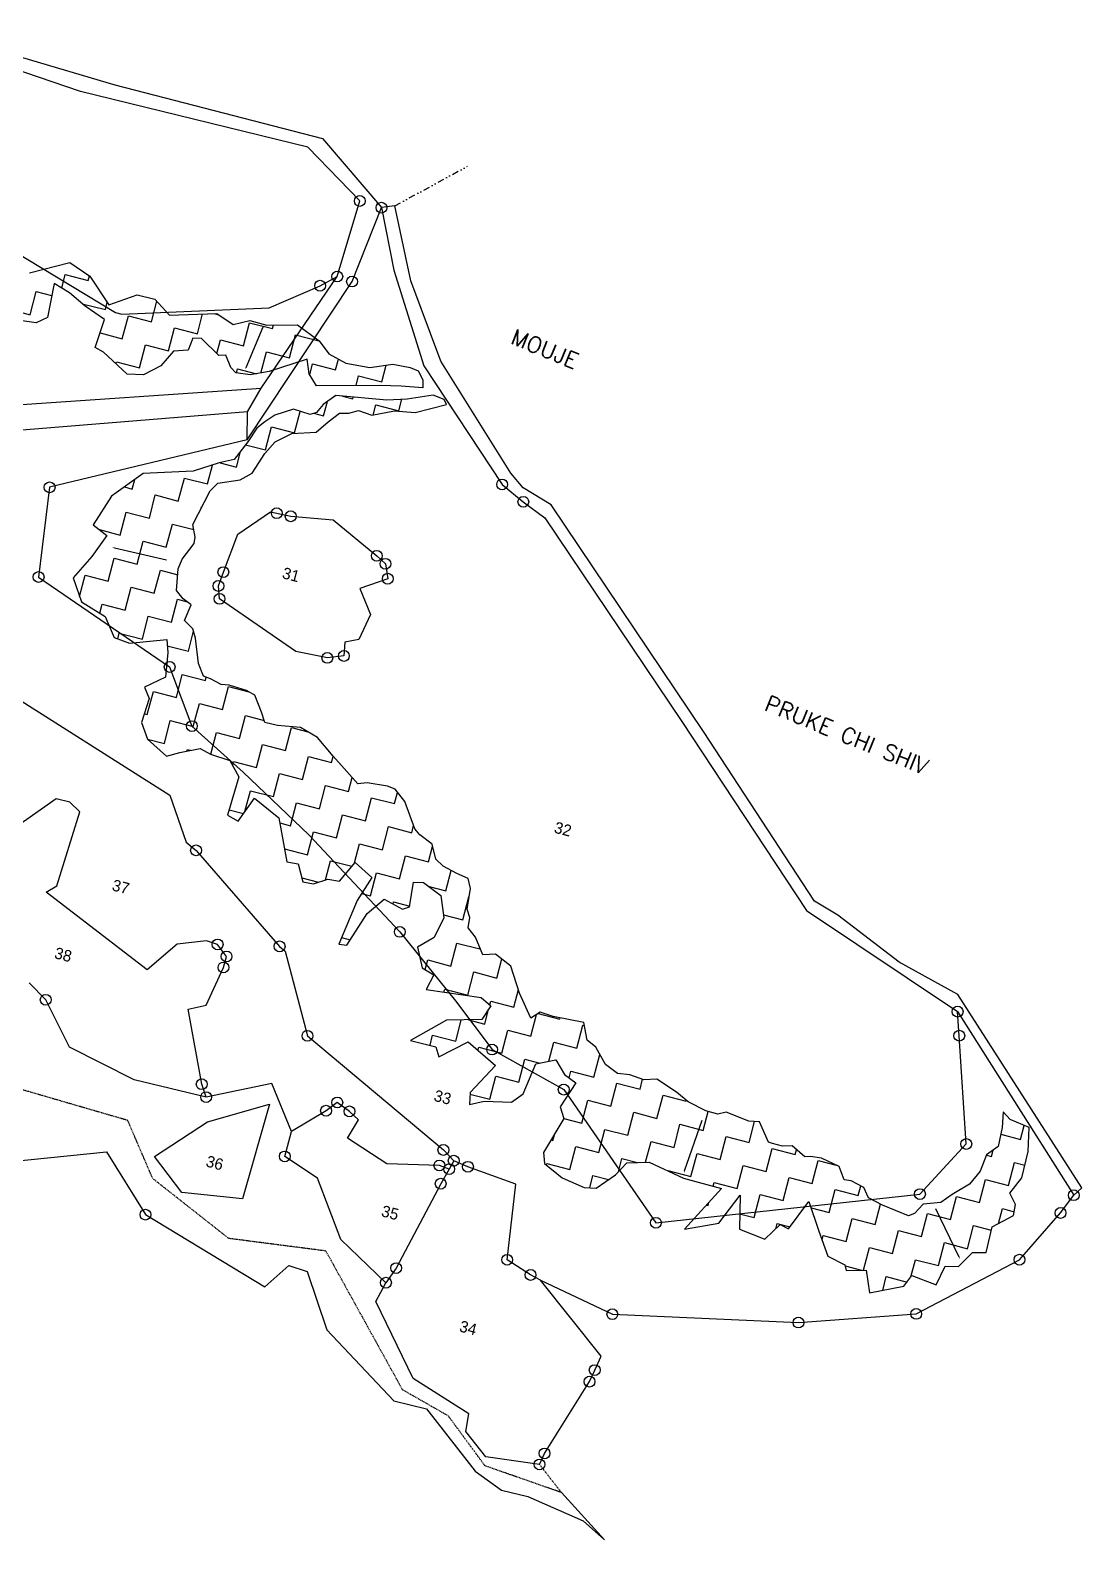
# Model space of a CAD drawing. Header units: metres. Extents: x 338426 to 341930, y 1767502 to 1770330.
# Drawn here: x 341117 to 341930, y 1768153 to 1769320 of the extents above; entities that cross this region are included whole.
import ezdxf

# ---------------------------------------------------------------- set-up
doc = ezdxf.new("R2010")
doc.units = ezdxf.units.M
doc.linetypes.add('DASHDOT', pattern=[1, 0.5, -0.25, 0, -0.25])
doc.linetypes.add('DIVIDE', pattern=[1.25, 0.5, -0.25, 0, -0.25, 0, -0.25])
for name, color, linetype in [('OFF', 1, 'Continuous'), ('POLY_HATCH', 12, 'Continuous'), ('POLY_PARCEL', 6, 'Continuous'), ('POLY_ROAD', 30, 'Continuous'), ('POLY_WATER', 4, 'Continuous'), ('SYM_ARROW', 1, 'Continuous'), ('TEXT_MAPOUT', 7, 'Continuous'), ('TEXT_PARCEL', 7, 'Continuous'), ('V_BOUND_LINE', 7, 'Continuous'), ('V_BOUND_STREAM_LINE', 7, 'DASHDOT'), ('V_DIVIDE_LINE', 7, 'DIVIDE')]:
    doc.layers.add(name, color=color, linetype=linetype)
doc.styles.get("Standard").update_dxf_attribs({"font": 'simplex.shx'})
doc.styles.add('TEXT_MAP', font='')
doc.styles.get('TEXT_MAP').set_extended_font_data('Kruti Dev 050')

msp = doc.modelspace()

# ---------------------------------------------------------------- linework, layer by layer
for centre in [(341371.5, 1769187.6), (341388.2, 1769182.4), (341354.1, 1769129.2), (341340.8, 1769122.1), (341365.5, 1769125.3), (341131.7, 1768966.3), (341481.5, 1768968.5), (341497.9, 1768955.1), (341307.3, 1768946.3), (341318.1, 1768943.9), (341384.6, 1768913.4), (341391.3, 1768907.2), (341123.2, 1768897), (341266, 1768900.8), (341393.1, 1768895.7), (341262.2, 1768890.1), (341263.1, 1768880.1), (341224.5, 1768827.5), (341346.4, 1768834.5), (341359.2, 1768836), (341241.7, 1768781.8), (341244.9, 1768685.8), (341402.4, 1768622.8), (341261.6, 1768613.1), (341268.5, 1768603.8), (341309.5, 1768611.6), (341266.1, 1768595.3), (341128.7, 1768570.3), (341833.6, 1768561.2), (341331, 1768542.5), (341834.9, 1768542.6), (341473.8, 1768531.9), (341249.3, 1768505.1), (341529.1, 1768500.9), (341252.7, 1768495.1), (341354.1, 1768491), (341345.4, 1768484.6), (341363.5, 1768484.1), (341436.1, 1768454.3), (341840.3, 1768458.9), (341313.5, 1768449.3), (341433, 1768442.3), (341444.1, 1768446), (341455.1, 1768441.3), (341440.6, 1768439.5), (341434, 1768428.2), (341804.5, 1768420.2), (341923.4, 1768419.3), (341913.2, 1768405.6), (341205.8, 1768404.3), (341600.4, 1768398), (341399.6, 1768363), (341485.4, 1768369.4), (341881.4, 1768369.5), (341391.7, 1768351.7), (341503.5, 1768357.7), (341566.7, 1768327.4), (341801.6, 1768327.6), (341710.6, 1768320.9), (341553.1, 1768284.2), (341549.1, 1768275.3), (341514.3, 1768219.8), (341510.4, 1768211.3)]:
    msp.add_circle(centre, 4.18)
at = {"layer": 'OFF'}
for p, q in [((341398.6, 1769183.8), (341388.2, 1769182.4)), ((341284.4, 1769002.9), (341284.7, 1769024.6)), ((341923.4, 1768419.3), (341929.6, 1768425.1)), ((341527.3, 1768189.6), (341560.6, 1768153.1))]:
    msp.add_line(p, q, dxfattribs=at)
at = {"layer": 'POLY_HATCH'}
for p, q in [((341116.1, 1769132.1), (341147.3, 1769140.1)), ((341147.3, 1769140.1), (341162.8, 1769129.5)), ((341135.1, 1769123.9), (341130, 1769097.5)), ((341147.2, 1769116.6), (341135.1, 1769123.9)), ((341162.8, 1769129.5), (341177.5, 1769107.4)), ((341159.1, 1769106.3), (341147.2, 1769116.6)), ((341177.5, 1769107.4), (341199.5, 1769115.1)), ((341199.5, 1769115.1), (341213.1, 1769111.6)), ((341213.1, 1769111.6), (341224.5, 1769099.4)), ((341174.1, 1769096), (341159.1, 1769106.3)), ((341224.5, 1769099.4), (341260.9, 1769100.7)), ((341260.9, 1769100.7), (341273.7, 1769092)), ((341121.2, 1769093.5), (341099.7, 1769096.4)), ((341130, 1769097.5), (341121.2, 1769093.5)), ((341167, 1769074.3), (341174.1, 1769096)), ((341273.7, 1769092), (341286.4, 1769095.1)), ((341286.4, 1769095.1), (341299.5, 1769091.7)), ((341299.5, 1769091.7), (341323.3, 1769091.9)), ((341323.3, 1769091.9), (341340, 1769079.5)), ((341242.3, 1769081.6), (341238.7, 1769072.3)), ((341249, 1769081.2), (341242.3, 1769081.6)), ((341262.4, 1769068.1), (341249, 1769081.2)), ((341340, 1769079.5), (341347.6, 1769069.5)), ((341173.4, 1769070.8), (341167, 1769074.3)), ((341191.7, 1769053.8), (341173.4, 1769070.8)), ((341227.6, 1769071.6), (341217.8, 1769060.1)), ((341238.7, 1769072.3), (341227.6, 1769071.6)), ((341268, 1769068.5), (341262.4, 1769068.1)), ((341271.8, 1769058.9), (341268, 1769068.5)), ((341330.7, 1769065.3), (341301.4, 1769055.7)), ((341332.3, 1769054), (341330.7, 1769065.3)), ((341347.6, 1769069.5), (341360.6, 1769062.3)), ((341204.2, 1769053.2), (341191.7, 1769053.8)), ((341217.8, 1769060.1), (341204.2, 1769053.2)), ((341275.7, 1769054.7), (341271.8, 1769058.9)), ((341286.7, 1769053.2), (341275.7, 1769054.7)), ((341301.4, 1769055.7), (341286.7, 1769053.2)), ((341338, 1769044.8), (341332.3, 1769054)), ((341360.6, 1769062.3), (341379.2, 1769059)), ((341379.2, 1769059), (341397, 1769061.4)), ((341397, 1769061.4), (341410.4, 1769059)), ((341410.4, 1769059), (341416.7, 1769056.2)), ((341416.7, 1769056.2), (341420.3, 1769049.4)), ((341387.6, 1769045), (341338, 1769044.8)), ((341403.5, 1769044.4), (341387.6, 1769045)), ((341420.1, 1769043.2), (341403.5, 1769044.4)), ((341420.3, 1769049.4), (341420.1, 1769043.2)), ((341343.1, 1769030.2), (341337.9, 1769024.2)), ((341352.9, 1769037.2), (341343.1, 1769030.2)), ((341392.3, 1769033.6), (341352.9, 1769037.2)), ((341408, 1769034.5), (341392.3, 1769033.6)), ((341428.2, 1769037.5), (341408, 1769034.5)), ((341414.3, 1769024.1), (341438.5, 1769030.3)), ((341436.7, 1769034.2), (341428.2, 1769037.5)), ((341438.5, 1769030.3), (341436.7, 1769034.2)), ((341298.2, 1769016.8), (341291.9, 1769012.1)), ((341305.7, 1769022), (341298.2, 1769016.8)), ((341320.2, 1769026.7), (341305.7, 1769022)), ((341333, 1769022.6), (341320.2, 1769026.7)), ((341337.9, 1769024.2), (341333, 1769022.6)), ((341337.7, 1769008.9), (341347, 1769016.8)), ((341347, 1769016.8), (341355.9, 1769023.5)), ((341355.9, 1769023.5), (341362.9, 1769023.7)), ((341362.9, 1769023.7), (341370.6, 1769025.7)), ((341370.6, 1769025.7), (341380.8, 1769022)), ((341380.8, 1769022), (341398.2, 1769025.4)), ((341398.2, 1769025.4), (341414.3, 1769024.1)), ((341291.9, 1769012.1), (341284.9, 1769001.4)), ((341306, 1769001.5), (341318.9, 1769008)), ((341318.9, 1769008), (341337.7, 1769008.9)), ((341284.9, 1769001.4), (341274.4, 1768987.7)), ((341298.1, 1768992.4), (341306, 1769001.5)), ((341262.8, 1768985.1), (341242.8, 1768978.7)), ((341274.4, 1768987.7), (341262.8, 1768985.1)), ((341288.2, 1768977.2), (341298.1, 1768992.4)), ((341204, 1768977), (341179.5, 1768959.4)), ((341242.8, 1768978.7), (341204, 1768977)), ((341255.7, 1768963.7), (341261.7, 1768969.6)), ((341261.7, 1768969.6), (341279.1, 1768972)), ((341279.1, 1768972), (341288.2, 1768977.2)), ((341179.5, 1768959.4), (341165.5, 1768937.3)), ((341242.5, 1768937.7), (341255.7, 1768963.7)), ((341165.5, 1768937.3), (341176, 1768929)), ((341244.2, 1768927.9), (341242.5, 1768937.7)), ((341176, 1768929), (341164.4, 1768912.9)), ((341243.4, 1768922.8), (341244.2, 1768927.9)), ((341164.4, 1768912.9), (341150, 1768896.3)), ((341234.2, 1768910.9), (341243.4, 1768922.8)), ((341229.7, 1768886.7), (341231.1, 1768903.3)), ((341231.1, 1768903.3), (341234.2, 1768910.9)), ((341150, 1768896.3), (341156.3, 1768877.9)), ((341156.3, 1768877.9), (341174.6, 1768866.5)), ((341234.9, 1768880.2), (341229.7, 1768886.7)), ((341241.1, 1768875.4), (341234.9, 1768880.2)), ((341174.6, 1768866.5), (341181.6, 1768850.3)), ((341236.1, 1768863.5), (341241.1, 1768875.4)), ((341242.4, 1768857), (341236.1, 1768863.5)), ((341244.5, 1768849.8), (341242.4, 1768857)), ((341181.6, 1768850.3), (341193.4, 1768845.9)), ((341193.4, 1768845.9), (341222.3, 1768848.7)), ((341222.3, 1768848.7), (341223.2, 1768838.6)), ((341246.9, 1768830.2), (341244.5, 1768849.8)), ((341223.2, 1768838.6), (341221.4, 1768819.7)), ((341250.7, 1768820.5), (341246.9, 1768830.2)), ((341221.4, 1768819.7), (341205.1, 1768812)), ((341256, 1768818.3), (341250.7, 1768820.5)), ((341264.4, 1768814), (341256, 1768818.3)), ((341205.1, 1768812), (341208.7, 1768803.2)), ((341270.5, 1768813.4), (341264.4, 1768814)), ((341283.9, 1768809.4), (341270.5, 1768813.4)), ((341290.3, 1768805.6), (341283.9, 1768809.4)), ((341208.7, 1768803.2), (341202.8, 1768784.6)), ((341295.4, 1768792.6), (341290.3, 1768805.6)), ((341202.8, 1768784.6), (341207.4, 1768771.7)), ((341298.1, 1768784.7), (341295.4, 1768792.6)), ((341307.8, 1768782.2), (341298.1, 1768784.7)), ((341207.4, 1768771.7), (341222.1, 1768758.6)), ((341325.6, 1768780.7), (341307.8, 1768782.2)), ((341338.7, 1768773.1), (341325.6, 1768780.7)), ((341350.8, 1768758.5), (341338.7, 1768773.1)), ((341222.1, 1768758.6), (341232.4, 1768761.5)), ((341232.4, 1768761.5), (341248.1, 1768764.6)), ((341248.1, 1768764.6), (341256.1, 1768760.2)), ((341256.1, 1768760.2), (341271, 1768755.3)), ((341271, 1768755.3), (341278, 1768742.5)), ((341370, 1768737.3), (341350.8, 1768758.5)), ((341278, 1768742.5), (341269.2, 1768712.9)), ((341377.2, 1768738), (341370, 1768737.3)), ((341393, 1768735.5), (341377.2, 1768738)), ((341277.4, 1768708.4), (341290.2, 1768726.1)), ((341290.2, 1768726.1), (341308.8, 1768710.8)), ((341398.8, 1768733.2), (341393, 1768735.5)), ((341406.2, 1768723.5), (341398.8, 1768733.2)), ((341269.2, 1768712.9), (341277.4, 1768708.4)), ((341414, 1768702.3), (341406.2, 1768723.5)), ((341308.8, 1768710.8), (341315.2, 1768677)), ((341417.9, 1768697.9), (341414, 1768702.3)), ((341427.4, 1768690.6), (341417.9, 1768697.9)), ((341430.2, 1768679), (341427.4, 1768690.6)), ((341435.9, 1768673.5), (341430.2, 1768679)), ((341315.2, 1768677), (341323.9, 1768675.5)), ((341323.9, 1768675.5), (341327.4, 1768661.5)), ((341355.8, 1768662.1), (341367.8, 1768676.5)), ((341367.8, 1768676.5), (341380.9, 1768664.8)), ((341446.5, 1768668), (341435.9, 1768673.5)), ((341455.3, 1768664.1), (341446.5, 1768668)), ((341327.4, 1768661.5), (341335.8, 1768659.9)), ((341335.8, 1768659.9), (341346.9, 1768663.6)), ((341346.9, 1768663.6), (341355.8, 1768662.1)), ((341380.9, 1768664.8), (341369.4, 1768647.1)), ((341410, 1768642.1), (341412.9, 1768661.2)), ((341412.9, 1768661.2), (341420.8, 1768661)), ((341420.8, 1768661), (341434.1, 1768650.9)), ((341454.4, 1768640.4), (341457, 1768656.4)), ((341457, 1768656.4), (341455.3, 1768664.1)), ((341369.4, 1768647.1), (341355.3, 1768613.3)), ((341377.1, 1768636.9), (341390.3, 1768648)), ((341390.3, 1768648), (341404.5, 1768640.3)), ((341434.1, 1768650.9), (341436.5, 1768633.6)), ((341361.4, 1768612.5), (341377.1, 1768636.9)), ((341404.5, 1768640.3), (341410, 1768642.1)), ((341436.5, 1768633.6), (341429.1, 1768618.5)), ((341456.5, 1768634), (341454.4, 1768640.4)), ((341455.2, 1768625.9), (341456.5, 1768634)), ((341460.8, 1768618.8), (341455.2, 1768625.9)), ((341355.3, 1768613.3), (341361.4, 1768612.5)), ((341429.1, 1768618.5), (341416.2, 1768611)), ((341416.2, 1768611), (341419.8, 1768595.1)), ((341466.7, 1768605), (341460.8, 1768618.8)), ((341476.5, 1768605.7), (341466.7, 1768605)), ((341488.3, 1768596.4), (341476.5, 1768605.7)), ((341495, 1768575.5), (341488.3, 1768596.4)), ((341419.8, 1768595.1), (341428.8, 1768589.6)), ((341428.8, 1768589.6), (341422.8, 1768578.2)), ((341422.8, 1768578.2), (341465.2, 1768572.2)), ((341503.8, 1768556.2), (341495, 1768575.5)), ((341465.2, 1768572.2), (341472.8, 1768565.7)), ((341472.8, 1768565.7), (341465.8, 1768555.1)), ((341438.5, 1768554.5), (341410.8, 1768538.9)), ((341465.8, 1768555.1), (341438.5, 1768554.5)), ((341510.9, 1768560.7), (341503.8, 1768556.2)), ((341520.9, 1768557.3), (341510.9, 1768560.7)), ((341544.7, 1768552.9), (341520.9, 1768557.3)), ((341547.2, 1768539), (341544.7, 1768552.9)), ((341410.8, 1768538.9), (341430.3, 1768534.1)), ((341432.7, 1768526.2), (341455.2, 1768537.9)), ((341455.2, 1768537.9), (341476.5, 1768519.6)), ((341553.9, 1768533.6), (341547.2, 1768539)), ((341430.3, 1768534.1), (341432.7, 1768526.2)), ((341561.3, 1768520.3), (341553.9, 1768533.6)), ((341476.5, 1768519.6), (341456.7, 1768498.7)), ((341497.8, 1768497.6), (341507.6, 1768520.8)), ((341507.6, 1768520.8), (341523.1, 1768523.9)), ((341523.1, 1768523.9), (341529.7, 1768512.6)), ((341570.7, 1768513.3), (341561.3, 1768520.3)), ((341538.4, 1768506.1), (341526.4, 1768487.7)), ((341529.7, 1768512.6), (341538.4, 1768506.1)), ((341580.3, 1768512.4), (341570.7, 1768513.3)), ((341591, 1768508.6), (341580.3, 1768512.4)), ((341601.2, 1768509.1), (341591, 1768508.6)), ((341616.4, 1768499), (341601.2, 1768509.1)), ((341456.7, 1768498.7), (341456.3, 1768489.3)), ((341456.3, 1768489.3), (341467.6, 1768491.9)), ((341467.6, 1768491.9), (341488.7, 1768491.2)), ((341488.7, 1768491.2), (341497.8, 1768497.6)), ((341625.4, 1768491.6), (341616.4, 1768499)), ((341639, 1768484.6), (341625.4, 1768491.6)), ((341526.4, 1768487.7), (341529.3, 1768478.5)), ((341648.3, 1768481.9), (341639, 1768484.6)), ((341654.8, 1768483.5), (341648.3, 1768481.9)), ((341672.1, 1768476.5), (341654.8, 1768483.5)), ((341868.7, 1768483.7), (341868, 1768471.7)), ((341874.2, 1768477.8), (341868.7, 1768483.7)), ((341529.3, 1768478.5), (341513.5, 1768452.2)), ((341680.5, 1768476), (341672.1, 1768476.5)), ((341687.3, 1768460.4), (341680.5, 1768476)), ((341868, 1768471.7), (341865, 1768457)), ((341888.8, 1768471.6), (341874.2, 1768477.8)), ((341888.2, 1768453.1), (341888.8, 1768471.6)), ((341690.5, 1768459.3), (341687.3, 1768460.4)), ((341698.2, 1768457.3), (341690.5, 1768459.3)), ((341705.7, 1768457.4), (341698.2, 1768457.3)), ((341715.4, 1768449), (341705.7, 1768457.4)), ((341865, 1768457), (341855.9, 1768450.4)), ((341513.5, 1768452.2), (341514.2, 1768443.7)), ((341577.9, 1768444.4), (341595.1, 1768444.9)), ((341595.1, 1768444.9), (341621.8, 1768432.4)), ((341720, 1768449.2), (341715.4, 1768449)), ((341728.5, 1768448), (341720, 1768449.2)), ((341742, 1768441.4), (341728.5, 1768448)), ((341855.9, 1768450.4), (341851, 1768437.9)), ((341883.2, 1768432.7), (341888.2, 1768453.1)), ((341514.2, 1768443.7), (341527.8, 1768432.7)), ((341554.2, 1768424.8), (341569.1, 1768435)), ((341569.1, 1768435), (341577.9, 1768444.4)), ((341746, 1768431.3), (341742, 1768441.4)), ((341851, 1768437.9), (341842.7, 1768427.9)), ((341527.8, 1768432.7), (341544.8, 1768425.4)), ((341544.8, 1768425.4), (341554.2, 1768424.8)), ((341621.8, 1768432.4), (341651.1, 1768424.5)), ((341651.1, 1768424.5), (341622.4, 1768393.2)), ((341751.4, 1768430.5), (341746, 1768431.3)), ((341761, 1768425.3), (341751.4, 1768430.5)), ((341764.7, 1768417.4), (341761, 1768425.3)), ((341842.7, 1768427.9), (341829.3, 1768420)), ((341874, 1768421), (341883.2, 1768432.7)), ((341648.9, 1768397.7), (341665.4, 1768419.4)), ((341665.4, 1768419.4), (341664.9, 1768393)), ((341703, 1768393.4), (341718.7, 1768414.5)), ((341718.7, 1768414.5), (341726.2, 1768391.6)), ((341775.5, 1768411.7), (341764.7, 1768417.4)), ((341795.6, 1768403.3), (341775.5, 1768411.7)), ((341807.1, 1768412.5), (341800.4, 1768405.2)), ((341820.7, 1768413.7), (341807.1, 1768412.5)), ((341829.3, 1768420), (341820.7, 1768413.7)), ((341878.3, 1768412.1), (341874, 1768421)), ((341876.9, 1768403.6), (341878.3, 1768412.1)), ((341800.4, 1768405.2), (341795.6, 1768403.3)), ((341860.3, 1768394.9), (341876.9, 1768403.6)), ((341622.4, 1768393.2), (341648.9, 1768397.7)), ((341664.9, 1768393), (341684.7, 1768385.4)), ((341684.7, 1768385.4), (341696.5, 1768396.7)), ((341696.5, 1768396.7), (341703, 1768393.4)), ((341726.2, 1768391.6), (341733.4, 1768372.2)), ((341855.6, 1768375.1), (341860.3, 1768394.9)), ((341834.2, 1768364.2), (341845, 1768375)), ((341845, 1768375), (341855.6, 1768375.1)), ((341733.4, 1768372.2), (341746.4, 1768365.5)), ((341746.4, 1768365.5), (341747.4, 1768361.2)), ((341817.1, 1768350), (341824.1, 1768364.5)), ((341824.1, 1768364.5), (341834.2, 1768364.2)), ((341747.4, 1768361.2), (341762.9, 1768361.4)), ((341762.9, 1768361.4), (341765.5, 1768343.8)), ((341792.1, 1768349), (341798.2, 1768357.3)), ((341798.2, 1768357.3), (341817.1, 1768350)), ((341765.5, 1768343.8), (341792.1, 1768349))]:
    msp.add_line(p, q, dxfattribs=at)
at = {"layer": 'POLY_HATCH', "linetype": 'Continuous'}
for p, q in [((341141.1, 1769120.3), (341143.8, 1769130.7)), ((341143.8, 1769130.7), (341161.6, 1769126)), ((341161.6, 1769126), (341162.6, 1769129.7)), ((341116.7, 1769099.7), (341121.3, 1769117.5)), ((341121.3, 1769117.5), (341133.2, 1769114.4)), ((341210.4, 1769094.3), (341214.5, 1769110.1)), ((341098.9, 1769104.4), (341116.7, 1769099.7)), ((341156.9, 1769108.2), (341174.8, 1769103.6)), ((341156.9, 1769108.2), (341156.9, 1769108.2)), ((341174.8, 1769103.6), (341176.2, 1769109.3)), ((341187.9, 1769081.1), (341192.6, 1769098.9)), ((341192.6, 1769098.9), (341210.4, 1769094.3)), ((341246, 1769085), (341250, 1769100.3)), ((341258.9, 1769100.6), (341262.3, 1769099.7)), ((341223.5, 1769071.8), (341228.2, 1769089.6)), ((341228.2, 1769089.6), (341246, 1769085)), ((341281.6, 1769075.7), (341286.2, 1769093.5)), ((341286.2, 1769093.5), (341304, 1769088.9)), ((341304, 1769088.9), (341304.8, 1769091.8)), ((341167.1, 1769074.2), (341167.3, 1769075.1)), ((341170.7, 1769085.6), (341187.9, 1769081.1)), ((341201.1, 1769058.7), (341205.7, 1769076.5)), ((341205.7, 1769076.5), (341223.5, 1769071.8)), ((341261, 1769069.6), (341263.8, 1769080.3)), ((341263.8, 1769080.3), (341281.6, 1769075.7)), ((341317.2, 1769066.4), (341321.8, 1769084.2)), ((341321.8, 1769084.2), (341339.7, 1769079.6)), ((341339.7, 1769079.6), (341339.7, 1769079.7)), ((341182.9, 1769061.9), (341183.3, 1769063.3)), ((341183.3, 1769063.3), (341201.1, 1769058.7)), ((341295.1, 1769054.6), (341299.4, 1769071)), ((341299.4, 1769071), (341317.2, 1769066.4)), ((341352.8, 1769057.1), (341355, 1769065.4)), ((341276.1, 1769054.6), (341276.9, 1769057.9)), ((341276.9, 1769057.9), (341291.7, 1769054)), ((341332.8, 1769053.2), (341335, 1769061.8)), ((341335, 1769061.8), (341352.8, 1769057.1)), ((341368.6, 1769044.9), (341370.6, 1769052.5)), ((341370.6, 1769052.5), (341388.4, 1769047.8)), ((341388.4, 1769047.8), (341391.8, 1769060.7)), ((341343.5, 1769021.5), (341346.4, 1769032.6)), ((341358, 1769036.7), (341366, 1769034.6)), ((341366, 1769034.6), (341366.3, 1769036)), ((341381.7, 1769022.1), (341383.8, 1769030)), ((341383.8, 1769030), (341401.6, 1769025.4)), ((341401.6, 1769025.4), (341403.9, 1769034.3)), ((341321.1, 1769008.3), (341325.4, 1769025)), ((341335.7, 1769023.5), (341343.5, 1769021.5)), ((341298.6, 1768995.2), (341303.3, 1769013)), ((341303.3, 1769013), (341321.1, 1769008.3)), ((341276.2, 1768982), (341279.3, 1768994.1)), ((341283.2, 1768999.2), (341298.6, 1768995.2)), ((341253.7, 1768968.9), (341257.5, 1768983.4)), ((341263.6, 1768985.3), (341276.2, 1768982)), ((341195.6, 1768965), (341197.6, 1768972.4)), ((341231.2, 1768955.7), (341235.9, 1768973.5)), ((341235.9, 1768973.5), (341253.7, 1768968.9)), ((341189.5, 1768966.6), (341195.6, 1768965)), ((341208.8, 1768942.5), (341213.4, 1768960.4)), ((341213.4, 1768960.4), (341231.2, 1768955.7)), ((341186.3, 1768929.4), (341191, 1768947.2)), ((341191, 1768947.2), (341208.8, 1768942.5)), ((341248.8, 1768950.2), (341249, 1768951.1)), ((341249, 1768951.1), (341249.2, 1768951)), ((341221.9, 1768920.1), (341226.6, 1768937.9)), ((341226.6, 1768937.9), (341243.2, 1768933.6)), ((341170.2, 1768933.6), (341186.3, 1768929.4)), ((341199.5, 1768906.9), (341204.1, 1768924.7)), ((341204.1, 1768924.7), (341221.9, 1768920.1)), ((341177, 1768893.8), (341181.7, 1768911.6)), ((341181.7, 1768911.6), (341199.5, 1768906.9)), ((341212.6, 1768884.5), (341217.3, 1768902.3)), ((341217.3, 1768902.3), (341230.7, 1768898.8)), ((341154.9, 1768881.9), (341159.2, 1768898.4)), ((341159.2, 1768898.4), (341177, 1768893.8)), ((341190.2, 1768871.3), (341194.8, 1768889.1)), ((341194.8, 1768889.1), (341212.6, 1768884.5)), ((341225.8, 1768862), (341230.5, 1768879.8)), ((341230.5, 1768879.8), (341238, 1768877.9)), ((341170.6, 1768869), (341172.4, 1768876)), ((341172.4, 1768876), (341190.2, 1768871.3)), ((341203.4, 1768848.9), (341208, 1768866.7)), ((341208, 1768866.7), (341225.8, 1768862)), ((341184.4, 1768849.2), (341185.5, 1768853.5)), ((341185.5, 1768853.5), (341203.4, 1768848.9)), ((341239, 1768839.6), (341243, 1768855.1)), ((341222.7, 1768843.8), (341239, 1768839.6)), ((341229.7, 1768804), (341234.3, 1768821.8)), ((341234.3, 1768821.8), (341252.1, 1768817.1)), ((341252.1, 1768817.1), (341252.8, 1768819.6)), ((341207.2, 1768790.8), (341211.9, 1768808.6)), ((341211.9, 1768808.6), (341229.7, 1768804)), ((341265.3, 1768794.7), (341269.9, 1768812.5)), ((341269.9, 1768812.5), (341285.7, 1768808.4)), ((341242.8, 1768781.5), (341247.5, 1768799.3)), ((341247.5, 1768799.3), (341265.3, 1768794.7)), ((341205, 1768791.4), (341207.2, 1768790.8)), ((341220.4, 1768768.3), (341225, 1768786.1)), ((341225, 1768786.1), (341242.8, 1768781.5)), ((341278.4, 1768772.2), (341283.1, 1768790)), ((341283.1, 1768790), (341297.6, 1768786.2)), ((341207.4, 1768771.7), (341220.4, 1768768.3)), ((341256.3, 1768760.1), (341260.6, 1768776.9)), ((341260.6, 1768776.9), (341278.4, 1768772.2)), ((341314, 1768762.9), (341318.7, 1768780.7)), ((341318.7, 1768780.7), (341331.2, 1768777.5)), ((341237.9, 1768762.6), (341238.2, 1768763.7)), ((341238.2, 1768763.7), (341240.5, 1768763.1)), ((341291.6, 1768749.7), (341296.2, 1768767.6)), ((341296.2, 1768767.6), (341314, 1768762.9)), ((341273, 1768751.5), (341273.8, 1768754.4)), ((341273.8, 1768754.4), (341291.6, 1768749.7)), ((341327.2, 1768740.5), (341331.9, 1768758.3)), ((341331.9, 1768758.3), (341349.7, 1768753.6)), ((341349.7, 1768753.6), (341350.9, 1768758.4)), ((341304.8, 1768727.3), (341309.4, 1768745.1)), ((341309.4, 1768745.1), (341327.2, 1768740.5)), ((341362.8, 1768731.2), (341365.7, 1768742.1)), ((341282.7, 1768715.8), (341286.9, 1768731.9)), ((341286.9, 1768731.9), (341304.8, 1768727.3)), ((341340.4, 1768718), (341345, 1768735.8)), ((341345, 1768735.8), (341362.8, 1768731.2)), ((341376, 1768708.7), (341380.6, 1768726.5)), ((341380.6, 1768726.5), (341398.4, 1768721.9)), ((341398.4, 1768721.9), (341400.7, 1768730.6)), ((341270.5, 1768717.2), (341281.7, 1768714.3)), ((341317.9, 1768704.8), (341322.6, 1768722.6)), ((341322.6, 1768722.6), (341340.4, 1768718)), ((341353.5, 1768695.5), (341358.2, 1768713.3)), ((341358.2, 1768713.3), (341376, 1768708.7)), ((341309.6, 1768707), (341317.9, 1768704.8)), ((341389.1, 1768686.2), (341393.8, 1768704.1)), ((341393.8, 1768704.1), (341411.6, 1768699.4)), ((341411.6, 1768699.4), (341413, 1768704.9)), ((341331.1, 1768682.4), (341335.7, 1768700.2)), ((341335.7, 1768700.2), (341353.5, 1768695.5)), ((341367.5, 1768676.1), (341371.3, 1768690.9)), ((341371.3, 1768690.9), (341389.1, 1768686.2)), ((341313.3, 1768687), (341331.1, 1768682.4)), ((341402.3, 1768663.8), (341406.9, 1768681.6)), ((341406.9, 1768681.6), (341424.7, 1768676.9)), ((341424.7, 1768676.9), (341427.8, 1768688.8)), ((341345, 1768663), (341348.9, 1768677.7)), ((341348.9, 1768677.7), (341365.3, 1768673.5)), ((341379.8, 1768650.6), (341384.5, 1768668.4)), ((341384.5, 1768668.4), (341402.3, 1768663.8)), ((341437.9, 1768654.5), (341442, 1768670.3)), ((341326.7, 1768664.5), (341339.6, 1768661.1)), ((341425, 1768657.9), (341437.9, 1768654.5)), ((341372.9, 1768652.4), (341379.8, 1768650.6)), ((341397.2, 1768644.3), (341397.6, 1768646)), ((341397.6, 1768646), (341410.1, 1768642.7)), ((341451.1, 1768632), (341455.7, 1768649.8)), ((341455.7, 1768649.8), (341455.9, 1768649.8)), ((341436.2, 1768635.9), (341451.1, 1768632)), ((341357.4, 1768618.4), (341364.1, 1768616.7)), ((341441.8, 1768596.4), (341446.4, 1768614.2)), ((341446.4, 1768614.2), (341464.2, 1768609.6)), ((341464.2, 1768609.6), (341464.4, 1768610.4)), ((341422.1, 1768593.8), (341424, 1768601.1)), ((341424, 1768601.1), (341441.8, 1768596.4)), ((341477.4, 1768587.1), (341481.2, 1768601.9)), ((341454.9, 1768574), (341459.6, 1768591.8)), ((341459.6, 1768591.8), (341477.4, 1768587.1)), ((341436.5, 1768576.2), (341437.1, 1768578.6)), ((341437.1, 1768578.6), (341454.9, 1768574)), ((341490.5, 1768564.7), (341494.1, 1768578.4)), ((341468.1, 1768551.5), (341471.1, 1768563.1)), ((341472, 1768566.4), (341472.7, 1768569.3)), ((341472.7, 1768569.3), (341490.5, 1768564.7)), ((341445.6, 1768538.4), (341449.9, 1768554.7)), ((341455.4, 1768554.8), (341468.1, 1768551.5)), ((341503.7, 1768542.2), (341508, 1768558.9)), ((341509.4, 1768559.8), (341526.1, 1768555.4)), ((341526.1, 1768555.4), (341526.4, 1768556.3)), ((341539.3, 1768532.9), (341544, 1768550.7)), ((341544, 1768550.7), (341545.2, 1768550.4)), ((341425.8, 1768535.2), (341427.8, 1768543)), ((341427.8, 1768543), (341445.6, 1768538.4)), ((341481.2, 1768529.1), (341485.9, 1768546.9)), ((341485.9, 1768546.9), (341503.7, 1768542.2)), ((341462.8, 1768531.3), (341463.4, 1768533.7)), ((341463.4, 1768533.7), (341481.2, 1768529.1)), ((341517.6, 1768522.8), (341521.5, 1768537.6)), ((341521.5, 1768537.6), (341539.3, 1768532.9)), ((341552.5, 1768510.5), (341557, 1768528)), ((341494.4, 1768506.6), (341499, 1768524.4)), ((341499, 1768524.4), (341510.7, 1768521.4)), ((341533.3, 1768509.9), (341534.7, 1768515.1)), ((341534.7, 1768515.1), (341552.5, 1768510.5)), ((341471.9, 1768493.5), (341476.6, 1768511.3)), ((341476.6, 1768511.3), (341494.4, 1768506.6)), ((341565.6, 1768488), (341570.3, 1768505.8)), ((341570.3, 1768505.8), (341588.1, 1768501.2)), ((341588.1, 1768501.2), (341590.1, 1768508.9)), ((341456.6, 1768497.4), (341471.9, 1768493.5)), ((341543.2, 1768474.9), (341547.8, 1768492.7)), ((341547.8, 1768492.7), (341565.6, 1768488)), ((341601.2, 1768478.7), (341605.9, 1768496.5)), ((341605.9, 1768496.5), (341623.7, 1768491.9)), ((341623.7, 1768491.9), (341623.9, 1768492.8)), ((341578.8, 1768465.6), (341583.4, 1768483.4)), ((341583.4, 1768483.4), (341601.2, 1768478.7)), ((341636.8, 1768469.4), (341640.7, 1768484.1)), ((341529.3, 1768478.5), (341543.2, 1768474.9)), ((341556.3, 1768452.4), (341561, 1768470.2)), ((341561, 1768470.2), (341578.8, 1768465.6)), ((341614.4, 1768456.3), (341619, 1768474.1)), ((341619, 1768474.1), (341636.8, 1768469.4)), ((341672.5, 1768460.1), (341676.7, 1768476.2)), ((341882.3, 1768462.4), (341885.1, 1768473.1)), ((341519.4, 1768462), (341520.7, 1768461.7)), ((341520.7, 1768461.7), (341521.9, 1768466.1)), ((341533.9, 1768439.2), (341538.5, 1768457)), ((341538.5, 1768457), (341556.3, 1768452.4)), ((341592.4, 1768444.8), (341596.6, 1768460.9)), ((341596.6, 1768460.9), (341614.4, 1768456.3)), ((341650, 1768447), (341654.7, 1768464.8)), ((341654.7, 1768464.8), (341672.5, 1768460.1)), ((341866.9, 1768466.4), (341882.3, 1768462.4)), ((341571.5, 1768437.5), (341574.1, 1768447.8)), ((341574.1, 1768447.8), (341586.1, 1768444.6)), ((341627.5, 1768433.8), (341632.2, 1768451.6)), ((341632.2, 1768451.6), (341650, 1768447)), ((341685.6, 1768437.7), (341690.3, 1768455.5)), ((341690.3, 1768455.5), (341708.1, 1768450.8)), ((341708.1, 1768450.8), (341709, 1768454.5)), ((341721.2, 1768428.4), (341725.9, 1768446.2)), ((341725.9, 1768446.2), (341739.6, 1768442.6)), ((341855.9, 1768450.3), (341859.8, 1768449.2)), ((341859.8, 1768449.2), (341861.1, 1768454.2)), ((341873, 1768426.8), (341877.6, 1768444.6)), ((341877.6, 1768444.6), (341885.6, 1768442.5)), ((341515.7, 1768442.5), (341516.1, 1768443.9)), ((341516.1, 1768443.9), (341533.9, 1768439.2)), ((341549.2, 1768425.1), (341551.7, 1768434.6)), ((341551.7, 1768434.6), (341563.8, 1768431.4)), ((341609.6, 1768438.1), (341609.7, 1768438.5)), ((341609.7, 1768438.5), (341627.5, 1768433.8)), ((341663.2, 1768424.5), (341667.8, 1768442.3)), ((341667.8, 1768442.3), (341685.6, 1768437.7)), ((341698.8, 1768415.2), (341703.4, 1768433)), ((341703.4, 1768433), (341721.2, 1768428.4)), ((341644.6, 1768426.2), (341645.4, 1768429.2)), ((341645.4, 1768429.2), (341663.2, 1768424.5)), ((341734.4, 1768405.9), (341739, 1768423.7)), ((341739, 1768423.7), (341756.8, 1768419.1)), ((341756.8, 1768419.1), (341758.8, 1768426.5)), ((341850.5, 1768413.6), (341855.2, 1768431.4)), ((341855.2, 1768431.4), (341873, 1768426.8)), ((341639.4, 1768411.7), (341640.7, 1768411.4)), ((341640.7, 1768411.4), (341641.4, 1768413.9)), ((341676.3, 1768402.1), (341681, 1768419.9)), ((341681, 1768419.9), (341698.8, 1768415.2)), ((341720.3, 1768409.6), (341734.4, 1768405.9)), ((341770, 1768396.6), (341774.1, 1768412.4)), ((341828.1, 1768400.5), (341832.7, 1768418.3)), ((341832.7, 1768418.3), (341850.5, 1768413.6)), ((341665.1, 1768405), (341676.3, 1768402.1)), ((341747.5, 1768383.5), (341752.2, 1768401.3)), ((341752.2, 1768401.3), (341770, 1768396.6)), ((341805.6, 1768387.3), (341810.3, 1768405.1)), ((341810.3, 1768405.1), (341828.1, 1768400.5)), ((341865.3, 1768397.5), (341868.3, 1768409)), ((341868.3, 1768409), (341877.4, 1768406.6)), ((341693.1, 1768393.4), (341694.1, 1768397.4)), ((341694.1, 1768397.4), (341704.1, 1768394.8)), ((341728.8, 1768384.6), (341729.7, 1768388.1)), ((341729.7, 1768388.1), (341747.5, 1768383.5)), ((341783.2, 1768374.2), (341787.8, 1768392)), ((341787.8, 1768392), (341805.6, 1768387.3)), ((341841.2, 1768378), (341845.9, 1768395.8)), ((341845.9, 1768395.8), (341859.6, 1768392.2)), ((341760.8, 1768361.4), (341765.4, 1768378.8)), ((341765.4, 1768378.8), (341783.2, 1768374.2)), ((341818.8, 1768364.9), (341823.4, 1768382.7)), ((341823.4, 1768382.7), (341841.2, 1768378)), ((341746.6, 1768364.7), (341759.2, 1768361.4)), ((341797.5, 1768356.3), (341801, 1768369.5)), ((341801, 1768369.5), (341818.8, 1768364.9)), ((341775.8, 1768345.8), (341778.5, 1768356.4)), ((341778.5, 1768356.4), (341794.5, 1768352.2))]:
    msp.add_line(p, q, dxfattribs=at)
at = {"layer": 'POLY_PARCEL'}
for p, q in [((341072.8, 1769167.8), (341182.6, 1769101.3)), ((341301.3, 1769104.9), (341340.8, 1769122.1)), ((341340.8, 1769122.1), (341354.1, 1769129.2)), ((341182.6, 1769101.3), (341187.6, 1769100)), ((341187.6, 1769100), (341301.3, 1769104.9)), ((341284.4, 1769002.9), (341131.7, 1768966.3)), ((341131.7, 1768966.3), (341123.2, 1768897)), ((341277.1, 1768930.1), (341302.4, 1768947.4)), ((341302.4, 1768947.4), (341318.1, 1768943.9)), ((341318.1, 1768943.9), (341351, 1768941.2)), ((341351, 1768941.2), (341384.6, 1768913.4)), ((341266, 1768900.8), (341277.1, 1768930.1)), ((341384.6, 1768913.4), (341391.3, 1768907.2)), ((341262.2, 1768890.1), (341266, 1768900.8)), ((341391.3, 1768907.2), (341393.1, 1768895.7)), ((341123.2, 1768897), (341224.5, 1768827.5)), ((341263.1, 1768880.1), (341262.2, 1768890.1)), ((341393.1, 1768895.7), (341371.4, 1768888.2)), ((341371.4, 1768888.2), (341379.7, 1768868)), ((341322, 1768839.5), (341263.1, 1768880.1)), ((341379.7, 1768868), (341370.8, 1768848.6)), ((341359.9, 1768846.6), (341359.2, 1768836)), ((341370.8, 1768848.6), (341359.9, 1768846.6)), ((341346.4, 1768834.5), (341322, 1768839.5)), ((341359.2, 1768836), (341346.4, 1768834.5)), ((341075.6, 1768822.8), (341224.7, 1768728.4)), ((341224.5, 1768827.5), (341241.7, 1768781.8)), ((341241.7, 1768781.8), (341281.4, 1768746.2)), ((341281.4, 1768746.2), (341332, 1768697.9)), ((341136.7, 1768725.5), (341084.8, 1768689.2)), ((341147.3, 1768723), (341136.7, 1768725.5)), ((341224.7, 1768728.4), (341237.2, 1768692)), ((341137.4, 1768658.4), (341155, 1768715.6)), ((341155, 1768715.6), (341147.3, 1768723)), ((341237.2, 1768692), (341244.9, 1768685.8)), ((341332, 1768697.9), (341402.4, 1768622.8)), ((341244.9, 1768685.8), (341309.5, 1768611.6)), ((341129.1, 1768653.5), (341137.4, 1768658.4)), ((341207.1, 1768593.6), (341129.1, 1768653.5)), ((341402.4, 1768622.8), (341445.5, 1768569.5)), ((341230.4, 1768613.2), (341207.1, 1768593.6)), ((341253, 1768615.9), (341230.4, 1768613.2)), ((341261.6, 1768613.1), (341253, 1768615.9)), ((341268.5, 1768603.8), (341261.6, 1768613.1)), ((341309.5, 1768611.6), (341313.7, 1768607.9)), ((341313.7, 1768607.9), (341331, 1768542.5)), ((341266.1, 1768595.3), (341268.5, 1768603.8)), ((341252.8, 1768566.2), (341266.1, 1768595.3)), ((341238.7, 1768563.1), (341252.8, 1768566.2)), ((341249.3, 1768505.1), (341238.7, 1768563.1)), ((341445.5, 1768569.5), (341473.8, 1768531.9)), ((341834.9, 1768542.6), (341833.6, 1768561.2)), ((341331, 1768542.5), (341436.1, 1768454.3)), ((341840.3, 1768458.9), (341834.9, 1768542.6)), ((341473.8, 1768531.9), (341529.1, 1768500.9)), ((341252.7, 1768495.1), (341249.3, 1768505.1)), ((341529.1, 1768500.9), (341600.4, 1768398)), ((341253.7, 1768476), (341301.6, 1768489.8)), ((341301.6, 1768489.8), (341280.9, 1768416.4)), ((341345.4, 1768484.6), (341318.8, 1768468.5)), ((341354.1, 1768491), (341345.4, 1768484.6)), ((341363.5, 1768484.1), (341354.1, 1768491)), ((341370.6, 1768477.5), (341363.5, 1768484.1)), ((341212.7, 1768449.3), (341253.7, 1768476)), ((341362, 1768463.4), (341370.6, 1768477.5)), ((341392.5, 1768443.5), (341362, 1768463.4)), ((341804.5, 1768420.2), (341840.3, 1768458.9)), ((341233.8, 1768421.5), (341212.7, 1768449.3)), ((341436.1, 1768454.3), (341444.1, 1768446)), ((341444.1, 1768446), (341440.6, 1768439.5)), ((341455.1, 1768441.3), (341444.1, 1768446)), ((341433, 1768442.3), (341392.5, 1768443.5)), ((341440.6, 1768439.5), (341433, 1768442.3)), ((341440.6, 1768439.5), (341434, 1768428.2)), ((341492, 1768427.8), (341455.1, 1768441.3)), ((341280.9, 1768416.4), (341233.8, 1768421.5)), ((341434, 1768428.2), (341399.6, 1768363)), ((341485.4, 1768369.4), (341492, 1768427.8)), ((341600.4, 1768398), (341804.5, 1768420.2)), ((341399.6, 1768363), (341391.7, 1768351.7)), ((341503.5, 1768357.7), (341485.4, 1768369.4)), ((341511.2, 1768353.6), (341503.5, 1768357.7))]:
    msp.add_line(p, q, dxfattribs=at)
at = {"layer": 'POLY_ROAD'}
for p, q in [((341155.6, 1769272.2), (341015.6, 1769319.5)), ((341331.3, 1769229.2), (341155.6, 1769272.2)), ((341371.5, 1769187.6), (341331.3, 1769229.2)), ((341354.1, 1769129.2), (341371.5, 1769187.6)), ((341365.5, 1769125.3), (341388.2, 1769182.4)), ((341388.2, 1769182.4), (341397.7, 1769134.2)), ((341397.7, 1769134.2), (341421.1, 1769060.2)), ((341284.4, 1769002.9), (341365.5, 1769125.3)), ((341295.2, 1769043), (341354.1, 1769129.2)), ((341421.1, 1769060.2), (341481.5, 1768968.5)), ((341284.7, 1769024.6), (341295.2, 1769043)), ((341481.5, 1768968.5), (341497.9, 1768955.1)), ((341497.9, 1768955.1), (341514.6, 1768942.8)), ((341514.6, 1768942.8), (341620.4, 1768785.3)), ((341620.4, 1768785.3), (341716.8, 1768639.3)), ((341716.8, 1768639.3), (341833.6, 1768561.2)), ((341833.6, 1768561.2), (341923.4, 1768419.3))]:
    msp.add_line(p, q, dxfattribs=at)
at = {"layer": 'POLY_WATER'}
for p, q in [((341066.8, 1769027.4), (341295.2, 1769043)), ((341284.7, 1769024.6), (341075, 1769007.5)), ((341128.7, 1768570.3), (341115.8, 1768583.5)), ((341147.1, 1768533.6), (341128.7, 1768570.3)), ((341197, 1768508.4), (341147.1, 1768533.6)), ((341252.7, 1768495.1), (341197, 1768508.4)), ((341303.5, 1768505.7), (341252.7, 1768495.1)), ((341318.8, 1768468.5), (341303.5, 1768505.7)), ((341313.5, 1768449.3), (341318.8, 1768468.5)), ((341102.3, 1768445.4), (341175.8, 1768452.9)), ((341175.8, 1768452.9), (341205.8, 1768404.3)), ((341338.8, 1768432.5), (341313.5, 1768449.3)), ((341356.9, 1768385), (341338.8, 1768432.5)), ((341205.8, 1768404.3), (341298.1, 1768348.5)), ((341391.7, 1768351.7), (341356.9, 1768385)), ((341298.1, 1768348.5), (341316.7, 1768365)), ((341316.7, 1768365), (341330.8, 1768360.3)), ((341330.8, 1768360.3), (341346.1, 1768315.4)), ((341383.9, 1768337.3), (341391.7, 1768351.7)), ((341412.8, 1768277.7), (341383.9, 1768337.3)), ((341346.1, 1768315.4), (341397.9, 1768260.5)), ((341455.7, 1768250.5), (341412.8, 1768277.7)), ((341397.9, 1768260.5), (341423, 1768254.2)), ((341423, 1768254.2), (341460.7, 1768206)), ((341453.5, 1768236.8), (341455.7, 1768250.5)), ((341468.9, 1768217.2), (341453.5, 1768236.8)), ((341510.4, 1768211.3), (341468.9, 1768217.2)), ((341460.7, 1768206), (341480.9, 1768191.3)), ((341480.9, 1768191.3), (341501.5, 1768186.5)), ((341501.5, 1768186.5), (341544.1, 1768167.8)), ((341544.1, 1768167.8), (341560.6, 1768153.1))]:
    msp.add_line(p, q, dxfattribs=at)
at = {"layer": 'SYM_ARROW'}
for points in [[(341283.6, 1769059), (341296.8, 1769090.2)], [(341181.8, 1768919.5), (341222.1, 1768910.3)], [(341622.6, 1768438.1), (341636.1, 1768477.2)], [(341834.8, 1768371.4), (341816.9, 1768408.7)]]:
    msp.add_lwpolyline(points, dxfattribs=at)
for points in [[(341283.8, 1769058.8), (341282.9, 1769057.3), (341283.3, 1769059.1)], [(341181.7, 1768919.2), (341180, 1768919.9), (341181.9, 1768919.8)], [(341622.9, 1768438), (341622, 1768436.4), (341622.3, 1768438.2)], [(341835.1, 1768371.6), (341835.6, 1768369.8), (341834.5, 1768371.3)]]:
    msp.add_solid(points, dxfattribs=at)
at = {"layer": 'V_BOUND_LINE'}
for p, q in [((341110.8, 1769298.5), (341182.2, 1769277.4)), ((341182.2, 1769277.4), (341342.7, 1769235.9)), ((341342.7, 1769235.9), (341388.2, 1769182.4)), ((341410.9, 1769125.9), (341398.6, 1769183.8)), ((341434.1, 1769063.8), (341410.9, 1769125.9)), ((341488.2, 1768977.2), (341434.1, 1769063.8)), ((341497.7, 1768965.9), (341488.2, 1768977.2)), ((341519.5, 1768952.9), (341497.7, 1768965.9)), ((341637.2, 1768777.6), (341519.5, 1768952.9)), ((341723.1, 1768646.6), (341637.2, 1768777.6)), ((341741, 1768635.7), (341723.1, 1768646.6)), ((341788.3, 1768599.3), (341741, 1768635.7)), ((341833.8, 1768574.4), (341788.3, 1768599.3)), ((341929.6, 1768425.1), (341833.8, 1768574.4)), ((341913.2, 1768405.6), (341923.4, 1768419.3)), ((341881.4, 1768369.5), (341913.2, 1768405.6)), ((341801.6, 1768327.6), (341881.4, 1768369.5)), ((341558, 1768294.9), (341511.2, 1768353.6)), ((341511.2, 1768353.6), (341566.7, 1768327.4)), ((341566.7, 1768327.4), (341710.6, 1768320.9)), ((341710.6, 1768320.9), (341801.6, 1768327.6)), ((341553.1, 1768284.2), (341558, 1768294.9)), ((341549.1, 1768275.3), (341553.1, 1768284.2)), ((341514.3, 1768219.8), (341549.1, 1768275.3)), ((341510.4, 1768211.3), (341514.3, 1768219.8))]:
    msp.add_line(p, q, dxfattribs=at)
at = {"layer": 'V_BOUND_STREAM_LINE'}
for p, q in [((341192.1, 1768477.1), (341096.5, 1768504.9)), ((341211.4, 1768432.2), (341192.1, 1768477.1)), ((341270.2, 1768385.9), (341211.4, 1768432.2)), ((341345.3, 1768376.2), (341270.2, 1768385.9)), ((341404.6, 1768268.9), (341345.3, 1768376.2)), ((341439.9, 1768248.8), (341404.6, 1768268.9)), ((341468.3, 1768210.2), (341439.9, 1768248.8)), ((341510.4, 1768211.3), (341527.3, 1768189.6)), ((341527.3, 1768189.6), (341468.3, 1768210.2))]:
    msp.add_line(p, q, dxfattribs=at)
at = {"layer": 'V_DIVIDE_LINE', "ltscale": 10}
msp.add_line((341398.6, 1769183.8), (341454.7, 1769214.4), dxfattribs=at)

# ---------------------------------------------------------------- texts
at = {"layer": 'TEXT_MAPOUT'}
for s, height, p in [('MOUJE', 12.27, (341487.2, 1769077.8)), ('PRUKE CHI SHIV', 12.269, (341683.4, 1768794.5))]:
    msp.add_text(s, height=height, rotation=337.8915, dxfattribs=at).set_placement(p)
at = {"layer": 'TEXT_PARCEL', "style": 'TEXT_MAP'}
for s, p in [('31', (341310.9, 1768896.2)), ('32', (341521.1, 1768699.6)), ('37', (341179.3, 1768655)), ('38', (341134.8, 1768602.6)), ('33', (341428.1, 1768492.4)), ('36', (341251.9, 1768441.7)), ('35', (341387.5, 1768403.2)), ('34', (341447.8, 1768314.2))]:
    msp.add_text(s, height=8.83, rotation=345.3689, dxfattribs=at).set_placement(p)

doc.saveas('drawing.dxf')
